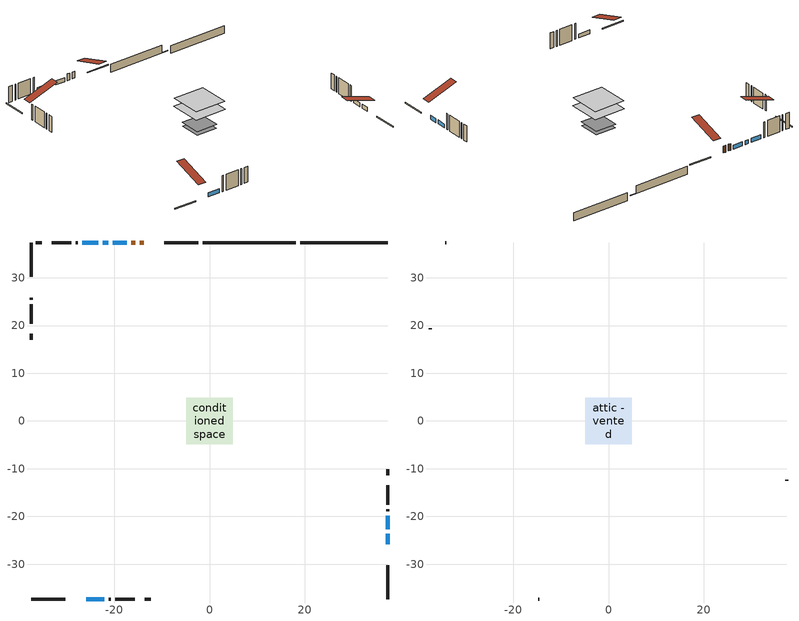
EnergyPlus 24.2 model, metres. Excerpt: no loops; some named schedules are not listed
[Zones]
conditioned space
 floor outside (Floor1 construction): -0.94,-0.94 -0.94,0.94 0.94,0.94 0.94,-0.94 z1.83
 floor adiabatic (AdiabaticFloorConstruction): -4.91,-4.91 -4.91,4.91 4.91,4.91 4.91,-4.91 z4.27
 floor foundation (Slab1 construction): -3.2,-3.2 -3.2,3.2 3.2,3.2 3.2,-3.2 z-1.78
 floor foundation (Slab1 construction 1): -3.31,-3.31 -3.31,3.31 3.31,3.31 3.31,-3.31 z-0.61
 wall outside (RimJoist1 construction): -2.37,37.28 -9.46,37.28 / -37.28,-37.28 -30.19,-37.28 / -37.28,37.28 -37.28,30.19 / 37.28,-37.28 37.28,-30.19 z1.83:2.13
 wall outside (AdiabaticWallConstruction 1): -13.81,37.28 -14.62,37.28 / -15.54,37.28 -16.36,37.28 z1.83:3.86
 wall outside (AdiabaticWallConstruction): -17.28,37.28 -20.31,37.28 / -21.24,37.28 -22.39,37.28 / -23.32,37.28 -26.62,37.28 / -25.85,-37.28 -22.06,-37.28 / 37.28,-25.85 37.28,-23.62 / 37.28,-22.7 37.28,-19.85 z1.83:3.05
 wall outside (Wall1 construction): -27.54,37.28 -28,37.28 / -21.13,-37.28 -20.67,-37.28 / -37.28,25.85 -37.28,25.39 / 37.28,-18.92 37.28,-18.46 z1.83:6.71
 wall outside (Wall2 construction): -28.93,37.28 -33.04,37.28 / -19.74,-37.28 -15.63,-37.28 / -37.28,24.46 -37.28,20.35 / 37.28,-17.53 37.28,-13.42 z1.83:6.71
 wall outside (Wall4 construction): -35.13,37.28 -36.35,37.28 / -13.54,-37.28 -12.32,-37.28 / -37.28,18.26 -37.28,17.04 / 37.28,-11.33 37.28,-10.11 z1.83:6.71
 wall foundation (FoundationWall1 construction): 37.28,37.28 19,37.28 z-1.78:0.61
 wall foundation (FoundationWall2 construction): -1.44,37.28,-0.61 -1.44,37.28,1.83 15.88,37.28,1.83 15.88,37.28,-0.51 18.07,37.28,-0.51 18.07,37.28,-0.61
 window (WindowConstruction): -17.28,37.28 -20.31,37.28 z1.83:3.05
 window (WindowConstruction 1): -21.24,37.28 -22.39,37.28 z1.83:3.05
 window (WindowConstruction 2): -23.32,37.28 -26.61,37.28 z1.83:3.05
 window (WindowConstruction 3): -25.85,-37.28 -22.06,-37.28 z1.83:3.05
 window (WindowConstruction 4): 37.28,-25.85 37.28,-23.62 z1.83:3.05
 window (WindowConstruction 5): 37.28,-22.7 37.28,-19.85 z1.83:3.05
 door (Door): -13.81,37.28 -14.62,37.28 z1.83:3.86
 door (Door 1): -15.54,37.28 -16.35,37.28 z1.83:3.86
 ceiling adiabatic (AdiabaticFloorConstruction): 4.91,-4.91 4.91,4.91 -4.91,4.91 -4.91,-4.91 z4.27
attic - vented
 floor to conditioned space (Floor2 construction Reversed): -4.85,-4.85 -4.85,4.85 4.85,4.85 4.85,-4.85 z6.71
 wall outside (Wall3 construction): -33.97,37.28 -34.21,37.28 / -14.71,-37.28 -14.47,-37.28 / -37.28,19.42 -37.28,19.19 / 37.28,-12.5 37.28,-12.26 z1.83:6.71
 roof outside (Roof1 construction): -12.88,37.28,6.71 -12.88,27.83,9.86 -10.39,27.83,9.86 -10.39,37.28,6.71; -26.78,-37.28,6.71 -26.78,-27.83,9.86 -29.27,-27.83,9.86 -29.27,-37.28,6.71; -37.28,26.78,6.71 -27.83,26.78,9.86 -27.83,29.27,9.86 -37.28,29.27,6.71; 37.28,-26.78,6.71 27.83,-26.78,9.86 27.83,-29.27,9.86 37.28,-29.27,6.71
[Building]
Building 1: Terrain=Suburbs
[Site:Location]
Moose Jaw CS_SK: Latitude {deg}=50.33; Longitude {deg}=-105.54; Time Zone {hr}=-6; Elevation {m}=577; Keep Site Location Information=Yes
[Site:GroundTemperature:Shallow]
-1.16478, -3.46141, -3.64533, -2.55546, 1.81975, 6.17459, 9.95, 12.3416, 12.5448, 10.5996, 6.92049, 2.69924
[Site:WaterMainsTemperature]
Calculation Method=Schedule; Temperature Schedule=mains temperature schedule
[Material] Roughness=Rough; Thermal Absorptance=0.9
Name | Thickness {m} | Conductivity {W/m-K} | Density {kg/m3} | Specific Heat {J/kg-K} | Solar Absorptance | Visible Absorptance
asphalt or fiberglass shingles | 0.00635 | 0.162714 | 1121.4 | 1465.45 | 0.84 | 0.84
ceiling loosefill ins | 0.0846667 | 0.0480833 | 16.02 | 1046.75 | 0.7 | 0.7
ceiling stud and cavity | 0.1397 | 0.084762 | 65.682 | 1177.47 | 0.7 | 0.7
concrete 4.0 in. | 0.1016 | 1.803125 | 2242.8 | 837.4 | 0.7 | 0.7
concrete 8.0 in. | 0.2032 | 1.803125 | 2242.8 | 837.4 | 0.7 | 0.7
door material | 0.04445 | 0.0451087 | 512.64 | 1214.23 | 0.7 | 0.7
exterior vertical ins | 0.0457286 | 0.029427 | 32.04 | 1214.23 | 0.7 | 0.7
exterior vertical ins 1 | 0.0430808 | 0.029427 | 32.04 | 1214.23 | 0.7 | 0.7
floor covering | 0.0127 | 0.0433444 | 54.468 | 1339.84 | 0.6 | 0.6
floor rigid ins; wall rigid ins | 0.051816 | 0.029427 | 32.04 | 1214.23 | 0.7 | 0.7
floor rigid ins 1; wall rigid ins 1 | 0.512978 | 0.029427 | 32.04 | 1214.23 | 0.7 | 0.7
floor stud and cavity | 0.1397 | 0.103547 | 92.3553 | 1139.71 | 0.7 | 0.7
floor stud and cavity 1 | 0.1397 | 1.75129 | 37.0049 | 1207.88 | 0.7 | 0.7
furniture material conditioned space 1 | 0.1524 | 0.115458 | 640.8 | 1214.23 | 0.6 | 0.6
gypsum board | 0.0127 | 0.160291 | 801 | 837.4 | 0.6 | 0.6
gypsum board 1 | 0.0127 | 0.160291 | 801 | 837.4 | 0.7 | 0.7
osb sheathing 0.5 in. | 0.0127 | 0.115458 | 512.64 | 1214.23 | 0.7 | 0.7
osb sheathing 0.75 in. | 0.01905 | 0.115458 | 512.64 | 1214.23 | 0.7 | 0.7
osb sheathing 2.0 in. | 0.0508 | 0.115458 | 512.64 | 1214.23 | 0.7 | 0.7
rim joist stud and cavity | 0.0508 | 0.0310355 | 125.044 | 1163.47 | 0.6 | 0.6
wall stud and cavity | 0.1397 | 0.262716 | 139.0536 | 1170.24 | 0.7 | 0.7
wall stud and cavity 1 | 0.1397 | 0.21101 | 139.0536 | 1170.24 | 0.7 | 0.7
wall stud and cavity 2 | 0.0889 | 6.1454 | 50.32683 | 1063.81 | 0.6 | 0.6
wall stud and cavity 3 | 0.1397 | 0.270242 | 139.0536 | 1170.24 | 0.7 | 0.7
wall stud and cavity 4 | 0.0889 | 0.380278 | 52.3479 | 1209.89 | 0.7 | 0.7
wall stud and cavity 5 | 0.0889 | 0.391764 | 83.0341 | 1211.67 | 0.7 | 0.7
wood siding | 0.0254 | 0.102417 | 544.68 | 1172.36 | 0 | 0
wood siding 1 | 0.00254 | 0.102417 | 544.68 | 1172.36 | 0 | 0
wood siding 2; wood siding 3; wood siding 4 | 0.0254 | 0.102417 | 544.68 | 1172.36 | 0.7 | 0.7
[WindowMaterial:SimpleGlazingSystem]
Name | U-Factor {W/m2-K} | Solar Heat Gain Coefficient
WindowMaterial | 2.91338 | 0.67
WindowMaterial 1 | 2.9236 | 0.66
WindowMaterial 2 | 2.90486 | 0.61
WindowMaterial 3 | 2.87931 | 0.7
WindowMaterial 4 | 2.90373 | 0.68
WindowMaterial 5 | 2.927009 | 0.66
[Construction]
AdiabaticFloorConstruction: floor stud and cavity 1, floor rigid ins 1, osb sheathing 0.75 in., floor covering
AdiabaticWallConstruction: wood siding 3, wall rigid ins 1, wall stud and cavity 4, gypsum board
AdiabaticWallConstruction 1: wood siding 4, wall rigid ins 1, wall stud and cavity 4, gypsum board
Door; Door 1: door material
Floor1 construction: floor stud and cavity, floor rigid ins, osb sheathing 0.75 in., floor covering
Floor2 construction Reversed: gypsum board, ceiling stud and cavity, ceiling loosefill ins
FoundationWall1 construction; FoundationWall2 construction: concrete 8.0 in., gypsum board 1
furniture construction conditioned space 1: furniture material conditioned space 1
PartitionWallConstruction: gypsum board, wall stud and cavity 5, gypsum board
RimJoist1 construction: wood siding 2, osb sheathing 2.0 in., rim joist stud and cavity
Roof1 construction: asphalt or fiberglass shingles
Slab1 construction; Slab1 construction 1: concrete 4.0 in.
Wall1 construction: wood siding, wall rigid ins, osb sheathing 0.5 in., wall stud and cavity, gypsum board
Wall2 construction: wood siding, wall rigid ins, osb sheathing 0.5 in., wall stud and cavity 1, gypsum board
Wall3 construction: wood siding 1, wall stud and cavity 2
Wall4 construction: wood siding, wall rigid ins, osb sheathing 0.5 in., wall stud and cavity 3, gypsum board
WindowConstruction: WindowMaterial
WindowConstruction 1: WindowMaterial 1
WindowConstruction 2: WindowMaterial 2
WindowConstruction 3: WindowMaterial 3
WindowConstruction 4: WindowMaterial 4
WindowConstruction 5: WindowMaterial 5
[Zone] Multiplier=1; Part of Total Floor Area=Yes
Name | Volume {m3}
attic - vented | 48.1174
conditioned space | 453.4
[Space]
Name | Zone | Volume {m3}
attic - vented 1 | attic - vented | 48.1174
conditioned space 1 | conditioned space | 453.4
[ZoneInfiltration:EffectiveLeakageArea]
infil attic - vented 1: Zone or Space=attic - vented 1; Schedule=Always On Discrete; Effective Air Leakage Area {cm2}=3137; Stack Coefficient=0.000558143; Wind Coefficient=1.59622e-05
[ZoneMixing]
whole house fan mix: Zone or Space=attic - vented; Schedule=Always On Continuous; Design Flow Rate Calculation Method=Flow/Zone; Design Flow Rate {m3/s}=0; Source Zone or Space=conditioned space
[SurfaceProperty:ExposedFoundationPerimeter] Exposed Perimeter Calculation Method=TotalExposedPerimeter
Name | Total Exposed Perimeter {m}
Slab1 | 18.288
Slab1 1 | 19.507
[InternalMass] Zone or ZoneList=conditioned space; Space or SpaceList=conditioned space 1
Name | Construction | Surface Area {m2}
furniture mass conditioned space 1 | furniture construction conditioned space 1 | 73.9874
partition wall mass | PartitionWallConstruction | 184.969
[Lights]
interior lighting: Zone or ZoneList or Space or SpaceList=conditioned space 1; Schedule=interior lighting schedule; Design Level Calculation Method=LightingLevel; Lighting Level {W}=343.2; Return Air Fraction=0; Fraction Radiant=0.6; Fraction Visible=0.2; Fraction Replaceable=1
[People]
occupants: Zone or ZoneList or Space or SpaceList=conditioned space 1; Number of People Schedule=occupants schedule; Number of People Calculation Method=People; Number of People=3; Fraction Radiant=0.314171; Sensible Heat Fraction=0.56303; Activity Level Schedule=occupants activity schedule; Carbon Dioxide Generation Rate {m3/s-W}=0; Enable ASHRAE 55 Comfort Warnings=No; Mean Radiant Temperature Calculation Type=EnclosureAveraged
[ElectricEquipment] Zone or ZoneList or Space or SpaceList=conditioned space 1; Design Level Calculation Method=EquipmentLevel
Name | Schedule | Design Level {W} | Fraction Latent | Fraction Radiant | Fraction Lost
clothes dryer | clothes dryer schedule | 140.772 | 0.015 | 0.081 | 0.85
clothes washer | clothes washer schedule | 32.1985 | 0.03 | 0.162 | 0.7
cooking range | cooking range schedule | 215.147 | 0.08 | 0.432 | 0.2
dishwasher | dishwasher schedule | 66.8632 | 0.3 | 0.18 | 0.4
fridge | fridge schedule | 72.9452 | 0 | 0.6 | 0
mech vent house fan | mech vent house fan schedule | 0 | 0 | 0 | 1
mech vent house fan cfis | mech vent house fan cfis schedule | 0 | 0 | 0 | 0
misc plug loads | misc plug loads schedule | 494.7 | 0.045 | 0.513 | 0.1
whole house fan | Always On Discrete | 0 | 0 | 0 | 1
[OtherEquipment] Zone or ZoneList or Space or SpaceList=conditioned space 1; Design Level Calculation Method=EquipmentLevel
Name | Fuel Type | Schedule | Design Level {W} | Fraction Latent | Fraction Radiant | Fraction Lost
clothes dryer 1 | Electricity | clothes dryer schedule | 0 | 0.015 | 0.081 | 0.85
cooking range 1 | Electricity | cooking range schedule | 0 | 0.08 | 0.432 | 0.2
general water use latent | None | general water use schedule | 62.594 | 1 | 0 | 0
general water use sensible | None | general water use schedule | -61.6891 | 0 | 0.6 | 0
mech vent house fan latent load | None | Always On Discrete | 0 | 1 | 0 | 0
mech vent house fan sensible load | None | Always On Discrete | 0 | 0 | 0 | 0
water heater energy adjustment1 | NaturalGas | Always On Discrete | 0.01 | 0 | 0 | 1
[ZoneInfiltration:DesignFlowRate] Zone or ZoneList or Space or SpaceList=conditioned space 1; Schedule=Always On Discrete; Design Flow Rate Calculation Method=Flow/Zone; Design Flow Rate {m3/s}=0
infil flow; natural vent flow; whole house fan flow
[AvailabilityManager:Scheduled]
central ac and furnace airloop Availability Manager: Schedule=Always On Discrete
[Foundation:Kiva] Initial Indoor Air Temperature {C}=21; Wall Depth Below Slab {m}=0.2032; Custom Block X Position 1 {m}=0.2159; Custom Block Z Position 1 {m}=0
Name | Wall Height Above Grade {m} | Custom Block Material Name 1 | Custom Block Depth 1 {m}
Foundation Kiva 1 | 0.609996 | exterior vertical ins | 2.39
Foundation Kiva 2 | 1.82999 | exterior vertical ins 1 | 2.43998
[Foundation:Kiva:Settings]
Soil Conductivity {W/m-K}=0.849921; Soil Density {kg/m3}=1842.3; Soil Specific Heat {J/kg-K}=418.7; Ground Solar Absorptivity=0.9; Ground Thermal Absorptivity=0.9; Ground Surface Roughness {m}=0.03; Far-Field Width {m}=40; Deep-Ground Boundary Condition=ZeroFlux; Deep-Ground Depth {m}=40; Minimum Cell Dimension {m}=0.2; Maximum Cell Growth Coefficient=3; Simulation Timestep=Timestep
[Exterior:Lights]
exterior lighting: Schedule=exterior lighting schedule; Design Level {W}=75.6
[EnergyManagementSystem:GlobalVariable]
central_ac_and_furnace_airloop_Fan_RTF
infil_program_Qfan
infil_program_Qinf
natural_vent_program_Qnv
natural_vent_program_Qwhf
[EnergyManagementSystem:Sensor]
Name | Output:Variable or Output:Meter Index Key | Output:Variable or Output:Meter
airflow_gain | infil flow | Infiltration Sensible Heat Gain Energy
airflow_gain_1 | natural vent flow | Infiltration Sensible Heat Gain Energy
airflow_gain_2 | whole house fan flow | Infiltration Sensible Heat Gain Energy
airflow_loss | infil flow | Infiltration Sensible Heat Loss Energy
airflow_loss_1 | natural vent flow | Infiltration Sensible Heat Loss Energy
airflow_loss_2 | whole house fan flow | Infiltration Sensible Heat Loss Energy
clg_load_cond |  | Cooling:EnergyTransfer:Zone:CONDITIONED SPACE
clg_sp_s; clg_sp_s_1 | cooling setpoint | Schedule Value
clothes_dryer_exhaust_0_sch_s | clothes dryer exhaust 0 schedule | Schedule Value
cool_season | cooling season schedule | Schedule Value
htg_load_cond |  | Heating:EnergyTransfer:Zone:CONDITIONED SPACE
htg_sp_s; htg_sp_s_1 | heating setpoint | Schedule Value
ig_ee_conv | clothes dryer | Electric Equipment Convective Heating Energy
ig_ee_conv_2 | cooking range | Electric Equipment Convective Heating Energy
ig_ee_conv_4 | fridge | Electric Equipment Convective Heating Energy
ig_ee_conv_5 | misc plug loads | Electric Equipment Convective Heating Energy
ig_ee_conv_6 | whole house fan | Electric Equipment Convective Heating Energy
ig_ee_rad | clothes dryer | Electric Equipment Radiant Heating Energy
ig_ee_rad_2 | cooking range | Electric Equipment Radiant Heating Energy
ig_ee_rad_4 | fridge | Electric Equipment Radiant Heating Energy
ig_ee_rad_5 | misc plug loads | Electric Equipment Radiant Heating Energy
ig_ee_rad_6 | whole house fan | Electric Equipment Radiant Heating Energy
ig_lgt_conv | interior lighting | Lights Convective Heating Energy
ig_lgt_rad | interior lighting | Lights Radiant Heating Energy
ig_lgt_vis | interior lighting | Lights Visible Radiation Heating Energy
ig_oe_conv | clothes dryer 1 | Other Equipment Convective Heating Energy
ig_oe_conv_1 | cooking range 1 | Other Equipment Convective Heating Energy
ig_oe_conv_2 | general water use latent | Other Equipment Convective Heating Energy
ig_oe_conv_3 | general water use sensible | Other Equipment Convective Heating Energy
ig_oe_conv_4 | water heater energy adjustment1 | Other Equipment Convective Heating Energy
ig_oe_rad | clothes dryer 1 | Other Equipment Radiant Heating Energy
ig_oe_rad_1 | cooking range 1 | Other Equipment Radiant Heating Energy
ig_oe_rad_2 | general water use latent | Other Equipment Radiant Heating Energy
ig_oe_rad_3 | general water use sensible | Other Equipment Radiant Heating Energy
ig_oe_rad_4 | water heater energy adjustment1 | Other Equipment Radiant Heating Energy
ig_ppl_conv | occupants | People Convective Heating Energy
ig_ppl_rad | occupants | People Radiant Heating Energy
im_conv | furniture mass conditioned space 1 | Surface Inside Face Convection Heat Gain Energy
im_conv_1 | partition wall mass | Surface Inside Face Convection Heat Gain Energy
im_ig | furniture mass conditioned space 1 | Surface Inside Face Internal Gains Radiation Heat Gain Energy
im_ig_1 | partition wall mass | Surface Inside Face Internal Gains Radiation Heat Gain Energy
im_lgt | furniture mass conditioned space 1 | Surface Inside Face Lights Radiation Heat Gain Energy
im_lgt_1 | partition wall mass | Surface Inside Face Lights Radiation Heat Gain Energy
im_sol | furniture mass conditioned space 1 | Surface Inside Face Solar Radiation Heat Gain Energy
im_sol_1 | partition wall mass | Surface Inside Face Solar Radiation Heat Gain Energy
im_surf | furniture mass conditioned space 1 | Surface Inside Face Net Surface Thermal Radiation Heat Gain Energy
im_surf_1 | partition wall mass | Surface Inside Face Net Surface Thermal Radiation Heat Gain Energy
mv_conv | mech vent house fan | Electric Equipment Convective Heating Energy
mv_conv_1 | mech vent house fan cfis | Electric Equipment Convective Heating Energy
mv_conv_2 | mech vent house fan latent load | Other Equipment Convective Heating Energy
mv_conv_3 | mech vent house fan sensible load | Other Equipment Convective Heating Energy
mv_rad | mech vent house fan | Electric Equipment Radiant Heating Energy
mv_rad_1 | mech vent house fan cfis | Electric Equipment Radiant Heating Energy
mv_rad_2 | mech vent house fan latent load | Other Equipment Radiant Heating Energy
mv_rad_3 | mech vent house fan sensible load | Other Equipment Radiant Heating Energy
natural_vent_s | natural vent schedule | Schedule Value
out_pb_s |  | Site Outdoor Air Barometric Pressure
out_wt_s |  | Site Outdoor Air Humidity Ratio
site_vw_s |  | Site Wind Speed
ss_back_out | Window1 | Surface Window Shortwave from Zone Back Out Window Heat Transfer Rate
ss_back_out_1 | Window3 | Surface Window Shortwave from Zone Back Out Window Heat Transfer Rate
ss_back_out_2 | Window4 | Surface Window Shortwave from Zone Back Out Window Heat Transfer Rate
ss_back_out_3 | Window5 | Surface Window Shortwave from Zone Back Out Window Heat Transfer Rate
ss_back_out_4 | Window6 | Surface Window Shortwave from Zone Back Out Window Heat Transfer Rate
ss_back_out_5 | Window7 | Surface Window Shortwave from Zone Back Out Window Heat Transfer Rate
ss_conv | Door1 | Surface Inside Face Convection Heat Gain Energy
ss_conv_1 | Door2 | Surface Inside Face Convection Heat Gain Energy
ss_conv_2 | Window1 | Surface Inside Face Convection Heat Gain Energy
ss_conv_3 | Window3 | Surface Inside Face Convection Heat Gain Energy
ss_conv_4 | Window4 | Surface Inside Face Convection Heat Gain Energy
ss_conv_5 | Window5 | Surface Inside Face Convection Heat Gain Energy
ss_conv_6 | Window6 | Surface Inside Face Convection Heat Gain Energy
ss_conv_7 | Window7 | Surface Inside Face Convection Heat Gain Energy
ss_ig | Door1 | Surface Inside Face Internal Gains Radiation Heat Gain Energy
ss_ig_1 | Door2 | Surface Inside Face Internal Gains Radiation Heat Gain Energy
ss_ig_2 | Window1 | Surface Inside Face Internal Gains Radiation Heat Gain Energy
ss_ig_3 | Window3 | Surface Inside Face Internal Gains Radiation Heat Gain Energy
ss_ig_4 | Window4 | Surface Inside Face Internal Gains Radiation Heat Gain Energy
ss_ig_5 | Window5 | Surface Inside Face Internal Gains Radiation Heat Gain Energy
ss_ig_6 | Window6 | Surface Inside Face Internal Gains Radiation Heat Gain Energy
ss_ig_7 | Window7 | Surface Inside Face Internal Gains Radiation Heat Gain Energy
ss_lgt | Door1 | Surface Inside Face Lights Radiation Heat Gain Energy
ss_lgt_1 | Door2 | Surface Inside Face Lights Radiation Heat Gain Energy
ss_sol | Door1 | Surface Inside Face Solar Radiation Heat Gain Energy
ss_sol_1 | Door2 | Surface Inside Face Solar Radiation Heat Gain Energy
ss_surf | Door1 | Surface Inside Face Net Surface Thermal Radiation Heat Gain Energy
ss_surf_1 | Door2 | Surface Inside Face Net Surface Thermal Radiation Heat Gain Energy
ss_surf_2 | Window1 | Surface Inside Face Net Surface Thermal Radiation Heat Gain Energy
ss_surf_3 | Window3 | Surface Inside Face Net Surface Thermal Radiation Heat Gain Energy
ss_surf_4 | Window4 | Surface Inside Face Net Surface Thermal Radiation Heat Gain Energy
ss_surf_5 | Window5 | Surface Inside Face Net Surface Thermal Radiation Heat Gain Energy
ss_surf_6 | Window6 | Surface Inside Face Net Surface Thermal Radiation Heat Gain Energy
ss_surf_7 | Window7 | Surface Inside Face Net Surface Thermal Radiation Heat Gain Energy
ss_trans_in | Window1 | Surface Window Transmitted Solar Radiation Rate
ss_trans_in_1 | Window3 | Surface Window Transmitted Solar Radiation Rate
ss_trans_in_2 | Window4 | Surface Window Transmitted Solar Radiation Rate
ss_trans_in_3 | Window5 | Surface Window Transmitted Solar Radiation Rate
ss_trans_in_4 | Window6 | Surface Window Transmitted Solar Radiation Rate
ss_trans_in_5 | Window7 | Surface Window Transmitted Solar Radiation Rate
ss_trans_out | Window1 | Surface Inside Face Initial Transmitted Diffuse Transmitted Out Window Solar Radiation Rate
ss_trans_out_1 | Window3 | Surface Inside Face Initial Transmitted Diffuse Transmitted Out Window Solar Radiation Rate
ss_trans_out_2 | Window4 | Surface Inside Face Initial Transmitted Diffuse Transmitted Out Window Solar Radiation Rate
ss_trans_out_3 | Window5 | Surface Inside Face Initial Transmitted Diffuse Transmitted Out Window Solar Radiation Rate
ss_trans_out_4 | Window6 | Surface Inside Face Initial Transmitted Diffuse Transmitted Out Window Solar Radiation Rate
ss_trans_out_5 | Window7 | Surface Inside Face Initial Transmitted Diffuse Transmitted Out Window Solar Radiation Rate
s_conv | Floor1 | Surface Inside Face Convection Heat Gain Energy
s_conv_1 | Floor2 | Surface Inside Face Convection Heat Gain Energy
s_conv_10 | Slab1 | Surface Inside Face Convection Heat Gain Energy
s_conv_11 | Slab1 1 | Surface Inside Face Convection Heat Gain Energy
s_conv_12 | Wall1:0 | Surface Inside Face Convection Heat Gain Energy
s_conv_13 | Wall1:180 | Surface Inside Face Convection Heat Gain Energy
s_conv_14 | Wall1:270 | Surface Inside Face Convection Heat Gain Energy
s_conv_15 | Wall1:90 | Surface Inside Face Convection Heat Gain Energy
s_conv_16 | Wall2:0 | Surface Inside Face Convection Heat Gain Energy
s_conv_17 | Wall2:180 | Surface Inside Face Convection Heat Gain Energy
s_conv_18 | Wall2:270 | Surface Inside Face Convection Heat Gain Energy
s_conv_19 | Wall2:90 | Surface Inside Face Convection Heat Gain Energy
s_conv_2 | FoundationWall1 | Surface Inside Face Convection Heat Gain Energy
s_conv_20 | Wall4:0 | Surface Inside Face Convection Heat Gain Energy
s_conv_21 | Wall4:180 | Surface Inside Face Convection Heat Gain Energy
s_conv_22 | Wall4:270 | Surface Inside Face Convection Heat Gain Energy
s_conv_23 | Wall4:90 | Surface Inside Face Convection Heat Gain Energy
s_conv_3 | FoundationWall2 | Surface Inside Face Convection Heat Gain Energy
s_conv_4 | inferred conditioned ceiling | Surface Inside Face Convection Heat Gain Energy
s_conv_5 | inferred conditioned floor | Surface Inside Face Convection Heat Gain Energy
s_conv_6 | RimJoist1:0 | Surface Inside Face Convection Heat Gain Energy
s_conv_7 | RimJoist1:180 | Surface Inside Face Convection Heat Gain Energy
s_conv_8 | RimJoist1:270 | Surface Inside Face Convection Heat Gain Energy
s_conv_9 | RimJoist1:90 | Surface Inside Face Convection Heat Gain Energy
s_ig | Floor1 | Surface Inside Face Internal Gains Radiation Heat Gain Energy
s_ig_1 | Floor2 | Surface Inside Face Internal Gains Radiation Heat Gain Energy
s_ig_10 | Slab1 | Surface Inside Face Internal Gains Radiation Heat Gain Energy
s_ig_11 | Slab1 1 | Surface Inside Face Internal Gains Radiation Heat Gain Energy
s_ig_12 | Wall1:0 | Surface Inside Face Internal Gains Radiation Heat Gain Energy
s_ig_13 | Wall1:180 | Surface Inside Face Internal Gains Radiation Heat Gain Energy
s_ig_14 | Wall1:270 | Surface Inside Face Internal Gains Radiation Heat Gain Energy
s_ig_15 | Wall1:90 | Surface Inside Face Internal Gains Radiation Heat Gain Energy
s_ig_16 | Wall2:0 | Surface Inside Face Internal Gains Radiation Heat Gain Energy
s_ig_17 | Wall2:180 | Surface Inside Face Internal Gains Radiation Heat Gain Energy
s_ig_18 | Wall2:270 | Surface Inside Face Internal Gains Radiation Heat Gain Energy
s_ig_19 | Wall2:90 | Surface Inside Face Internal Gains Radiation Heat Gain Energy
s_ig_2 | FoundationWall1 | Surface Inside Face Internal Gains Radiation Heat Gain Energy
s_ig_20 | Wall4:0 | Surface Inside Face Internal Gains Radiation Heat Gain Energy
s_ig_21 | Wall4:180 | Surface Inside Face Internal Gains Radiation Heat Gain Energy
s_ig_22 | Wall4:270 | Surface Inside Face Internal Gains Radiation Heat Gain Energy
s_ig_23 | Wall4:90 | Surface Inside Face Internal Gains Radiation Heat Gain Energy
s_ig_3 | FoundationWall2 | Surface Inside Face Internal Gains Radiation Heat Gain Energy
s_ig_4 | inferred conditioned ceiling | Surface Inside Face Internal Gains Radiation Heat Gain Energy
s_ig_5 | inferred conditioned floor | Surface Inside Face Internal Gains Radiation Heat Gain Energy
s_ig_6 | RimJoist1:0 | Surface Inside Face Internal Gains Radiation Heat Gain Energy
s_ig_7 | RimJoist1:180 | Surface Inside Face Internal Gains Radiation Heat Gain Energy
s_ig_8 | RimJoist1:270 | Surface Inside Face Internal Gains Radiation Heat Gain Energy
s_ig_9 | RimJoist1:90 | Surface Inside Face Internal Gains Radiation Heat Gain Energy
s_lgt | Floor1 | Surface Inside Face Lights Radiation Heat Gain Energy
s_lgt_1 | Floor2 | Surface Inside Face Lights Radiation Heat Gain Energy
s_lgt_10 | Slab1 | Surface Inside Face Lights Radiation Heat Gain Energy
s_lgt_11 | Slab1 1 | Surface Inside Face Lights Radiation Heat Gain Energy
s_lgt_12 | Wall1:0 | Surface Inside Face Lights Radiation Heat Gain Energy
s_lgt_13 | Wall1:180 | Surface Inside Face Lights Radiation Heat Gain Energy
s_lgt_14 | Wall1:270 | Surface Inside Face Lights Radiation Heat Gain Energy
s_lgt_15 | Wall1:90 | Surface Inside Face Lights Radiation Heat Gain Energy
s_lgt_16 | Wall2:0 | Surface Inside Face Lights Radiation Heat Gain Energy
s_lgt_17 | Wall2:180 | Surface Inside Face Lights Radiation Heat Gain Energy
s_lgt_18 | Wall2:270 | Surface Inside Face Lights Radiation Heat Gain Energy
